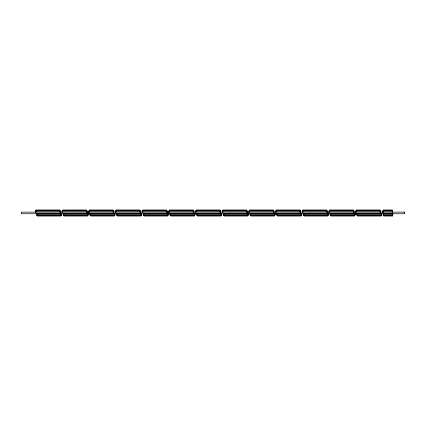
<?xml version="1.0" encoding="UTF-8"?>
<svg xmlns="http://www.w3.org/2000/svg" width="426" height="426" viewBox="0 0 426 426"><rect width="100%" height="100%" fill="white"/><g stroke="black" fill="none" stroke-linecap="round" stroke-linejoin="round"><path stroke-width="0.64" d="M392.799 214.837L383.389 214.837L383.389 213.602M392.799 213.602L392.857 215.327L383.331 215.327L383.331 213.602M392.426 212.398L392.426 210.673L382.894 210.673L382.894 212.398M392.362 212.398L392.362 211.163L382.958 211.163L382.958 212.398M392.186 212.127L392.186 209.97L383.134 209.97L383.134 212.127M381.872 213.602L381.872 215.327L356.791 215.327L356.791 213.602M381.707 213.602L381.707 214.837L356.956 214.837L356.956 213.602M380.732 212.398L380.732 210.673L355.651 210.673L355.651 212.398M380.567 212.398L380.567 211.163L355.817 211.163L355.817 212.398M380.104 212.127L380.104 209.97L356.28 209.97L356.28 212.127M355.183 213.602L355.183 215.327L330.102 215.327L330.102 213.602M355.018 213.602L355.018 214.837L330.267 214.837L330.267 213.602M354.043 212.398L354.043 210.673L328.963 210.673L328.963 212.398M353.878 212.398L353.878 211.163L329.128 211.163L329.128 212.398M353.415 212.127L353.415 209.97L329.591 209.97L329.591 212.127M328.494 213.602L328.494 215.327L303.413 215.327L303.413 213.602M328.329 213.602L328.329 214.837L303.578 214.837L303.578 213.602M327.354 212.398L327.354 210.673L302.274 210.673L302.274 212.398M327.189 212.398L327.189 211.163L302.439 211.163L302.439 212.398M326.726 212.127L326.726 209.97L302.902 209.97L302.902 212.127M301.805 213.602L301.805 215.327L276.724 215.327L276.724 213.602M301.64 213.602L301.64 214.837L276.889 214.837L276.889 213.602M300.665 212.398L300.665 210.673L275.585 210.673L275.585 212.398M300.5 212.398L300.5 211.163L275.75 211.163L275.75 212.398M300.037 212.127L300.037 209.97L276.213 209.97L276.213 212.127M275.116 213.602L275.116 215.327L250.035 215.327L250.035 213.602M274.951 213.602L274.951 214.837L250.2 214.837L250.2 213.602M273.977 212.398L273.977 210.673L248.896 210.673L248.896 212.398M273.812 212.398L273.812 211.163L249.061 211.163L249.061 212.398M273.348 212.127L273.348 209.97L249.524 209.97L249.524 212.127M248.427 213.602L248.427 215.327L223.346 215.327L223.346 213.602M248.262 213.602L248.262 214.837L223.512 214.837L223.512 213.602M247.288 212.398L247.288 210.673L222.207 210.673L222.207 212.398M247.123 212.398L247.123 211.163L222.372 211.163L222.372 212.398M246.659 212.127L246.659 209.97L222.835 209.97L222.835 212.127M221.738 213.602L221.738 215.327L196.658 215.327L196.658 213.602M221.573 213.602L221.573 214.837L196.823 214.837L196.823 213.602M220.599 212.398L220.599 210.673L195.518 210.673L195.518 212.398M220.434 212.398L220.434 211.163L195.683 211.163L195.683 212.398M219.97 212.127L219.97 209.97L196.146 209.97L196.146 212.127M195.049 213.602L195.049 215.327L169.969 215.327L169.969 213.602M194.884 213.602L194.884 214.837L170.134 214.837L170.134 213.602M193.91 212.398L193.91 210.673L168.829 210.673L168.829 212.398M193.745 212.398L193.745 211.163L168.994 211.163L168.994 212.398M193.282 212.127L193.282 209.97L169.457 209.97L169.457 212.127M168.361 213.602L168.361 215.327L143.28 215.327L143.28 213.602M168.195 213.602L168.195 214.837L143.445 214.837L143.445 213.602M167.221 212.398L167.221 210.673L142.14 210.673L142.14 212.398M167.056 212.398L167.056 211.163L142.305 211.163L142.305 212.398M166.593 212.127L166.593 209.97L142.769 209.97L142.769 212.127M141.672 213.602L141.672 215.327L116.591 215.327L116.591 213.602M141.507 213.602L141.507 214.837L116.756 214.837L116.756 213.602M140.532 212.398L140.532 210.673L115.451 210.673L115.451 212.398M140.367 212.398L140.367 211.163L115.616 211.163L115.616 212.398M139.904 212.127L139.904 209.97L116.08 209.97L116.08 212.127M114.983 213.602L114.983 215.327L89.902 215.327L89.902 213.602M114.818 213.602L114.818 214.837L90.067 214.837L90.067 213.602M113.843 212.398L113.843 210.673L88.762 210.673L88.762 212.398M113.678 212.398L113.678 211.163L88.927 211.163L88.927 212.398M113.215 212.127L113.215 209.97L89.391 209.97L89.391 212.127M88.294 213.602L88.294 215.327L63.213 215.327L63.213 213.602M88.129 213.602L88.129 214.837L63.378 214.837L63.378 213.602M87.154 212.398L87.154 210.673L62.074 210.673L62.074 212.398M86.989 212.398L86.989 211.163L62.239 211.163L62.239 212.398M86.526 212.127L86.526 209.97L62.702 209.97L62.702 212.127M61.605 213.602L61.605 215.327L36.524 215.327L36.524 213.602M61.44 213.602L61.44 214.837L36.689 214.837L36.689 213.602M60.465 212.398L60.465 210.673L35.385 210.673L35.385 212.398M60.3 212.398L60.3 211.163L35.55 211.163L35.55 212.398M59.837 212.127L59.837 209.97L36.013 209.97L36.013 212.127M404.7 212.127L21.3 212.127L21.3 213.74L404.7 213.74L404.7 212.127M60.977 213.873L37.153 213.873L37.153 216.03L60.977 216.03L60.977 213.873M87.665 213.873L63.841 213.873L63.841 216.03L87.665 216.03L87.665 213.873M114.354 213.873L90.53 213.873L90.53 216.03L114.354 216.03L114.354 213.873M141.043 213.873L117.219 213.873L117.219 216.03L141.043 216.03L141.043 213.873M167.732 213.873L143.908 213.873L143.908 216.03L167.732 216.03L167.732 213.873M194.421 213.873L170.597 213.873L170.597 216.03L194.421 216.03L194.421 213.873M221.11 213.873L197.286 213.873L197.286 216.03L221.11 216.03L221.11 213.873M247.799 213.873L223.975 213.873L223.975 216.03L247.799 216.03L247.799 213.873M274.488 213.873L250.664 213.873L250.664 216.03L274.488 216.03L274.488 213.873M301.177 213.873L277.353 213.873L277.353 216.03L301.177 216.03L301.177 213.873M327.866 213.873L304.042 213.873L304.042 216.03L327.866 216.03L327.866 213.873M354.554 213.873L330.73 213.873L330.73 216.03L354.554 216.03L354.554 213.873M381.243 213.873L357.419 213.873L357.419 216.03L381.243 216.03L381.243 213.873M392.623 213.873L383.57 213.873L383.57 216.03L392.623 216.03L392.623 213.873"/></g></svg>
